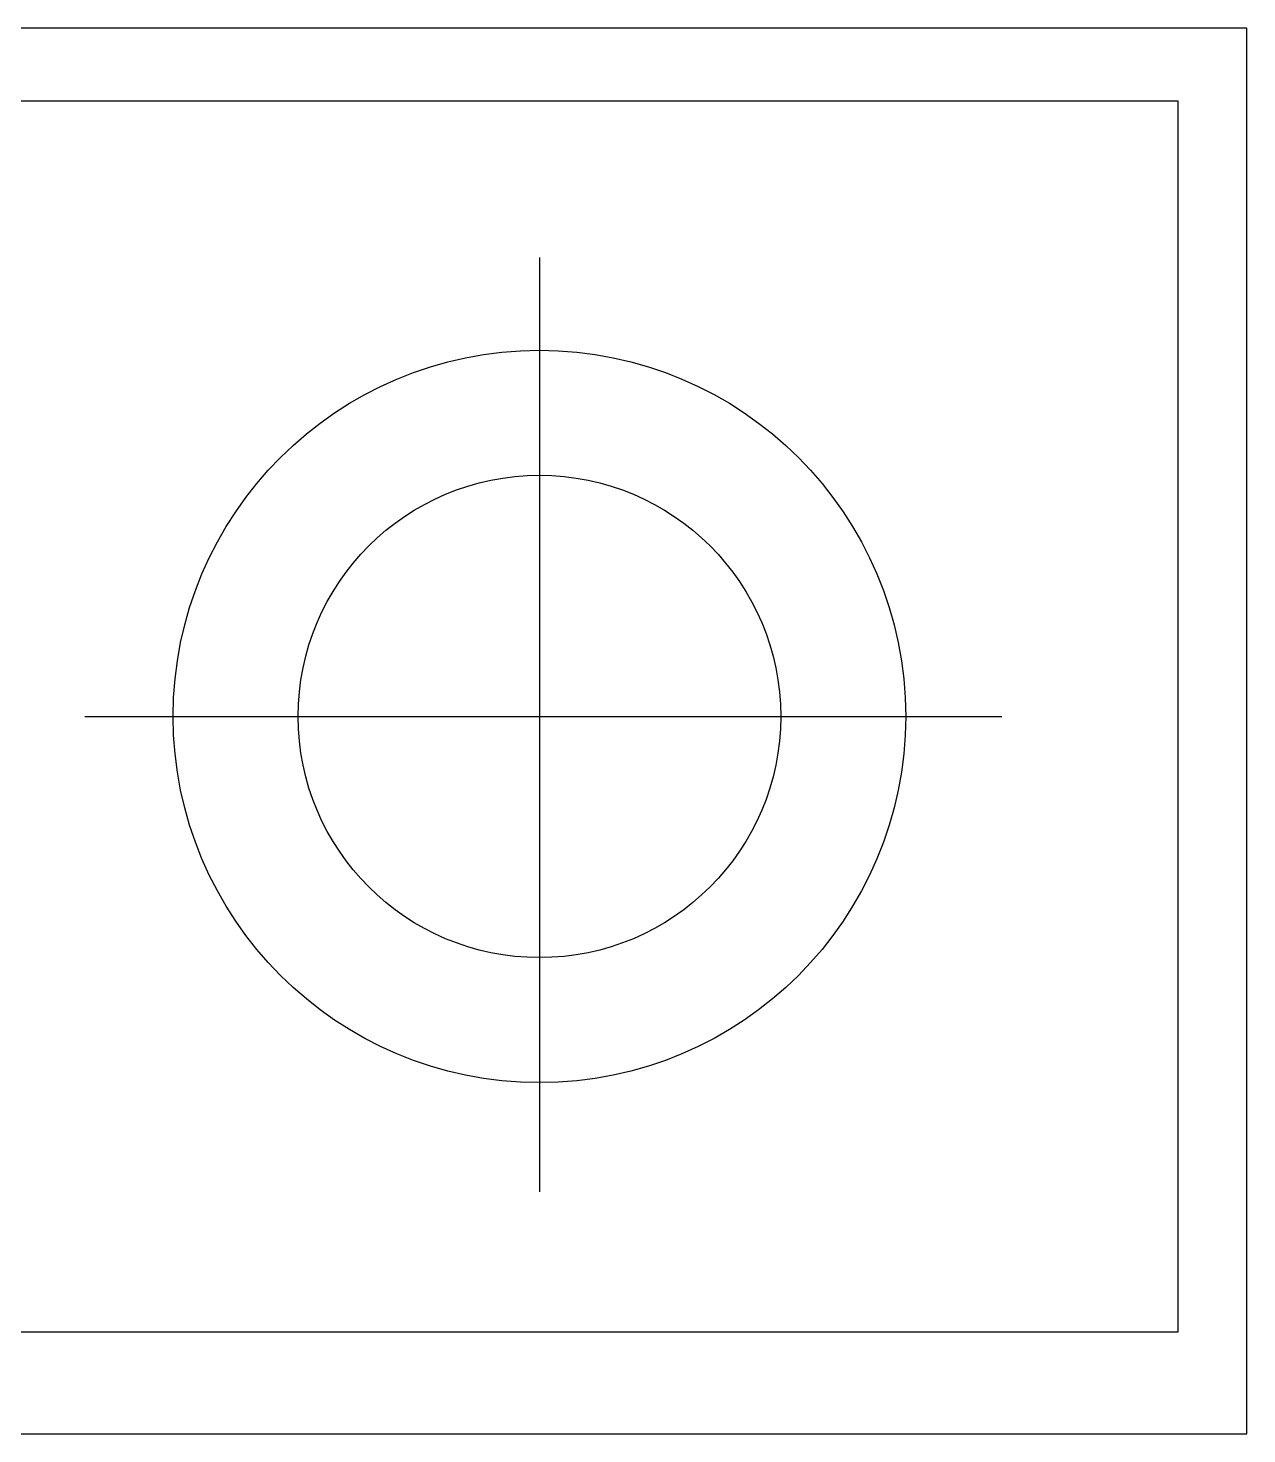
# Model space of a CAD drawing. Header units: inches. Extents: x 11.4 to 53.9, y 13.7 to 38.5.
# Drawn here: x 22.5919 to 22.9819, y 25.2058 to 25.6558 of the extents above; entities that cross this region are included whole.
import ezdxf

# ---------------------------------------------------------------- set-up
doc = ezdxf.new("R2010")
doc.units = ezdxf.units.IN
doc.header["$MEASUREMENT"] = 0
doc.layers.add('02', color=2, linetype='Continuous')
doc.layers.add('4', color=4, linetype='Continuous')

msp = doc.modelspace()

# ---------------------------------------------------------------- linework, layer by layer
at = {"layer": '02'}
for p, q in [((22.95991, 25.63241), (22.55863, 25.63241)), ((22.95991, 25.23844), (22.95991, 25.63241)), ((22.75549, 25.58236), (22.75549, 25.28323)), ((22.60998, 25.43543), (22.90347, 25.43543)), ((22.55863, 25.23844), (22.95991, 25.23844))]:
    msp.add_line(p, q, dxfattribs=at)
for radius in [0.11721, 0.07721]:
    msp.add_circle((22.75549, 25.43543), radius, dxfattribs=at)
at = {"layer": '4'}
for p, q in [((22.98188, 25.65577), (20.58188, 25.65577)), ((22.98188, 25.20577), (22.98188, 25.65577)), ((22.53589, 25.20577), (22.98188, 25.20577))]:
    msp.add_line(p, q, dxfattribs=at)

doc.saveas('drawing.dxf')
